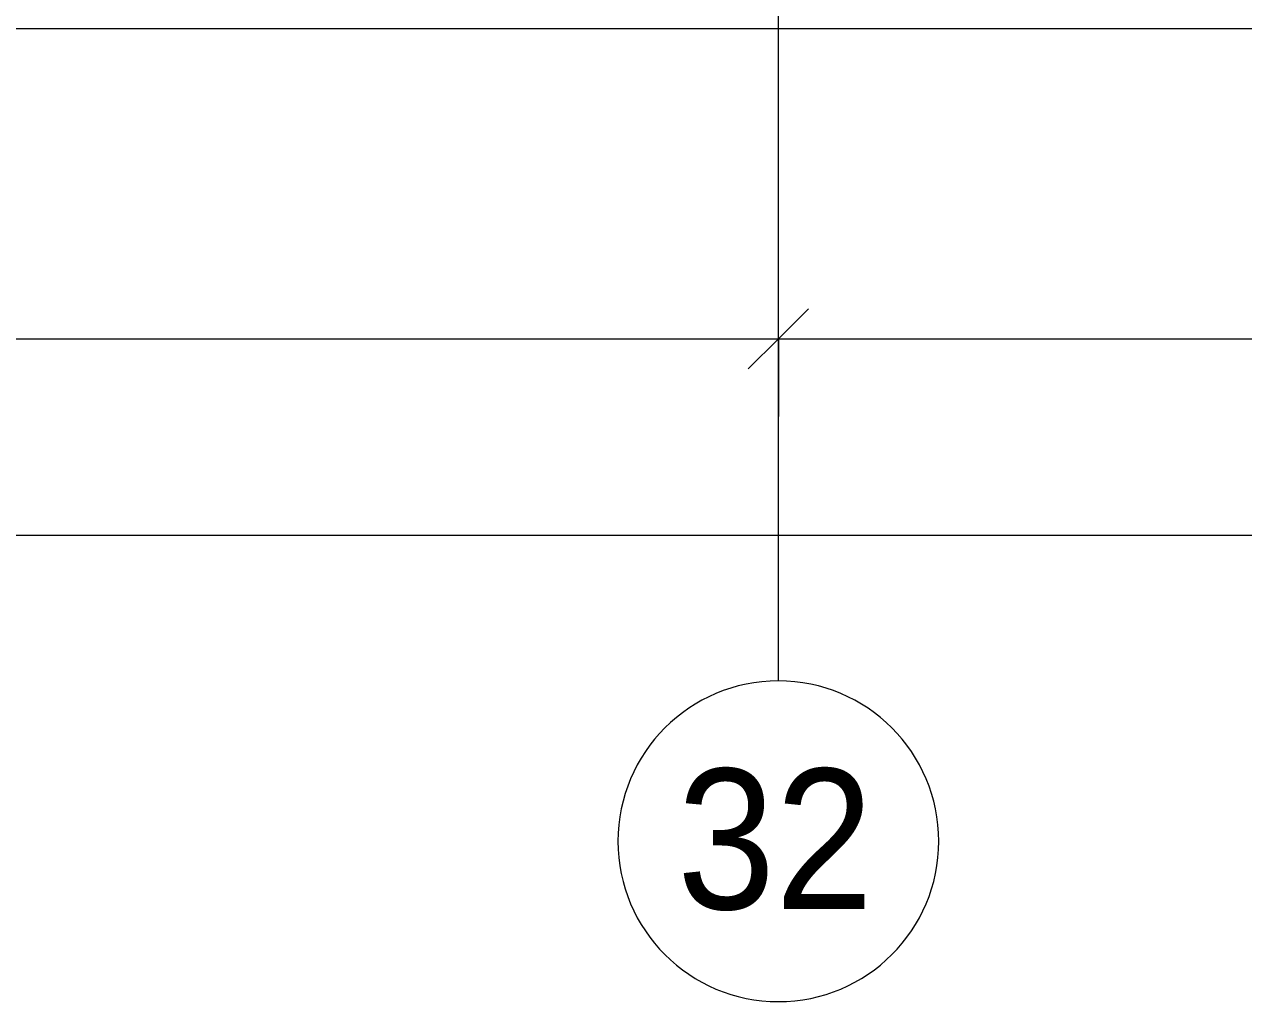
# Model space of a CAD drawing. Header units: millimetres. Extents: x 81671 to 282875, y -8553 to 29000.
# Drawn here: x 119330 to 122370, y -2706 to -269 of the extents above; entities that cross this region are included whole.
import ezdxf

# ---------------------------------------------------------------- set-up
doc = ezdxf.new("R2010")
doc.units = ezdxf.units.MM
for name, color, linetype, lineweight in [('A-ANNO-DIMS', 7, 'Continuous', 9), ('A-ANNO-DIMS-100', 7, 'Continuous', 9), ('A-WALL', 7, 'Continuous', 9), ('Оси', 7, 'Continuous', 9), ('Оси-1', 7, 'Continuous', 20)]:
    doc.layers.add(name, color=color, linetype=linetype, lineweight=lineweight)
doc.styles.add('Arial', font='arial.ttf', dxfattribs={"width": 0.9, "height": 350})
doc.styles.add('ISOCPEUR', font='isocpeur.ttf', dxfattribs={"width": 0.9, "height": 250})
doc.dimstyles.new('ISO-2_5_0_9К_БОЛЬШОЙ', dxfattribs={"dimscale": 304.8, "dimtxt": 248.995294, "dimasz": 0.492126, "dimexe": 0.393701, "dimexo": 0.984252, "dimgap": 0, "dimtad": 1, "dimdec": 0, "dimrnd": 10, "dimzin": 0, "dimdsep": 46, "dimtxsty": 'ISOCPEUR', "dimblk1": 'OBLIQUE', "dimblk2": 'OBLIQUE', "dimsah": 1, "dimcen": 0.09, "dimdle": 0.393701, "dimazin": 0, "dimtfac": 1, "dimtdec": 4, "dimtix": 1, "dimtmove": 0, "dimatfit": 3, "dimfxl": 1, "dimtvp": 1, "dimtolj": 1, "dimtzin": 0, "dimarcsym": 2})

# ---------------------------------------------------------------- blocks, each defined once
blk = doc.blocks.new('Ось сетки - D8-29747960-План отделки полов с раскладкой материалов 1 этажа в осях 23_1-33')
at = {"layer": 'Оси-1'}
for start, end in [(360, 180), (180, 360)]:
    blk.add_arc((0, 0), 4, start, end, dxfattribs=at)
blk = doc.blocks.new('DIMBLOCK11-План отделки полов с раскладкой материалов 1 этажа в осях 23_1-33')
at = {"layer": 'A-ANNO-DIMS-100'}
for p, q in [((115960, -1247.2), (115960, -933.3)), ((121210, -1247.2), (121210, -933.3)), ((115960, -1053.3), (121210, -1053.3)), ((115960, -1053.3), (115960, -1247.2)), ((121210, -1053.3), (121210, -1247.2))]:
    blk.add_line(p, q, dxfattribs=at)
at = {"layer": 'A-ANNO-DIMS-100', "lineweight": 20}
for p, q in [((115960, -1053.3), (116035, -978.3)), ((121210, -1053.3), (121285, -978.3)), ((115960, -1053.3), (115885, -1128.3)), ((121210, -1053.3), (121135, -1128.3))]:
    blk.add_line(p, q, dxfattribs=at)
at = {"layer": 'A-ANNO-DIMS-100', "color": 0, "insert": (118269, -726.6), "char_height": 250, "width": 758.478, "attachment_point": 1, "line_spacing_factor": 1.149209, "style": 'ISOCPEUR'}
blk.add_mtext('5250', dxfattribs=at)
blk = doc.blocks.new('_Oblique')
at = {"color": 0, "linetype": 'ByBlock', "lineweight": -2}
blk.add_line((-0.5, -0.5), (0.5, 0.5), dxfattribs=at)
blk = doc.blocks.new('DIMBLOCK12-План отделки полов с раскладкой материалов 1 этажа в осях 23_1-33')
at = {"layer": 'A-ANNO-DIMS-100'}
for p, q in [((121210, -1247.2), (121210, -933.3)), ((125010, -1247.2), (125010, -933.3)), ((121210, -1053.3), (125130, -1053.3)), ((121210, -1053.3), (121210, -1247.2)), ((125010, -1053.3), (125010, -1247.2))]:
    blk.add_line(p, q, dxfattribs=at)
at = {"layer": 'A-ANNO-DIMS-100', "lineweight": 20}
for p, q in [((121210, -1053.3), (121285, -978.3)), ((125010, -1053.3), (125085, -978.3)), ((121210, -1053.3), (121135, -1128.3)), ((125010, -1053.3), (124935, -1128.3))]:
    blk.add_line(p, q, dxfattribs=at)
at = {"layer": 'A-ANNO-DIMS-100', "color": 0, "insert": (122794, -726.6), "char_height": 250, "width": 758.478, "attachment_point": 1, "line_spacing_factor": 1.149209, "style": 'ISOCPEUR'}
blk.add_mtext('3800', dxfattribs=at)
blk = doc.blocks.new('DIMBLOCK26-План отделки полов с раскладкой материалов 1 этажа в осях 23_1-33')
at = {"layer": 'A-ANNO-DIMS-100'}
for p, q in [((84560, -1737.1), (84560, -1423.2)), ((125010, -1737.1), (125010, -1423.2)), ((84440, -1543.2), (125130, -1543.2)), ((84560, -1543.2), (84560, -1737.1)), ((125010, -1543.2), (125010, -1737.1))]:
    blk.add_line(p, q, dxfattribs=at)
at = {"layer": 'A-ANNO-DIMS-100', "lineweight": 20}
for p, q in [((84560, -1543.2), (84635, -1468.2)), ((125010, -1543.2), (125085, -1468.2)), ((84560, -1543.2), (84485, -1618.2)), ((125010, -1543.2), (124935, -1618.2))]:
    blk.add_line(p, q, dxfattribs=at)
at = {"layer": 'A-ANNO-DIMS-100', "color": 0, "insert": (104366, -1216.6), "char_height": 250, "width": 1005.558, "attachment_point": 1, "line_spacing_factor": 1.149209, "style": 'ISOCPEUR'}
blk.add_mtext('40450', dxfattribs=at)

msp = doc.modelspace()

# ---------------------------------------------------------------- linework, layer by layer
at = {"layer": 'A-WALL'}
msp.add_line((125260, -280), (109480, -280), dxfattribs=at)
at = {"layer": 'Оси'}
msp.add_line((121210, -1906.3), (121210, 593.7), dxfattribs=at)

# ---------------------------------------------------------------- block references
at = {"layer": 'Оси-1', "xscale": 99.99999999999993, "yscale": 99.99999999999993, "zscale": 99.99999999999993}
msp.add_blockref('Ось сетки - D8-29747960-План отделки полов с раскладкой материалов 1 этажа в осях 23_1-33', (121210, -2306.3), dxfattribs=at)

# ---------------------------------------------------------------- texts
at = {"layer": 'Оси', "insert": (120957.4, -2125.6), "char_height": 350, "width": 606.076, "attachment_point": 1, "style": 'Arial'}
msp.add_mtext('32', dxfattribs=at)

# ---------------------------------------------------------------- dimensions: what is measured, and where the dimension line sits
at = {"layer": 'A-ANNO-DIMS'}
for base, p1, p2, override, picture, middle in [((121210, -1053.3), (115960, -947.2), (121210, -947.2), {"dimpost": '<>', "dimfxl": 5250}, 'DIMBLOCK11-План отделки полов с раскладкой материалов 1 этажа в осях 23_1-33', (118585, -928.3)), ((125010, -1053.3), (121210, -947.2), (125010, -947.2), {"dimpost": '<>', "dimfxl": 3800}, 'DIMBLOCK12-План отделки полов с раскладкой материалов 1 этажа в осях 23_1-33', (123110, -928.3)), ((125010, -1543.2), (84560, -1437.1), (125010, -1437.1), {"dimpost": '<>', "dimfxl": 40450}, 'DIMBLOCK26-План отделки полов с раскладкой материалов 1 этажа в осях 23_1-33', (104785, -1418.2))]:
    dim = msp.add_linear_dim(base=base, p1=p1, p2=p2, dimstyle='ISO-2_5_0_9К_БОЛЬШОЙ', override=override, dxfattribs=at)
    dim.commit()
    dim.dimension.update_dxf_attribs({"geometry": picture, "text_midpoint": middle})

doc.saveas('drawing.dxf')
